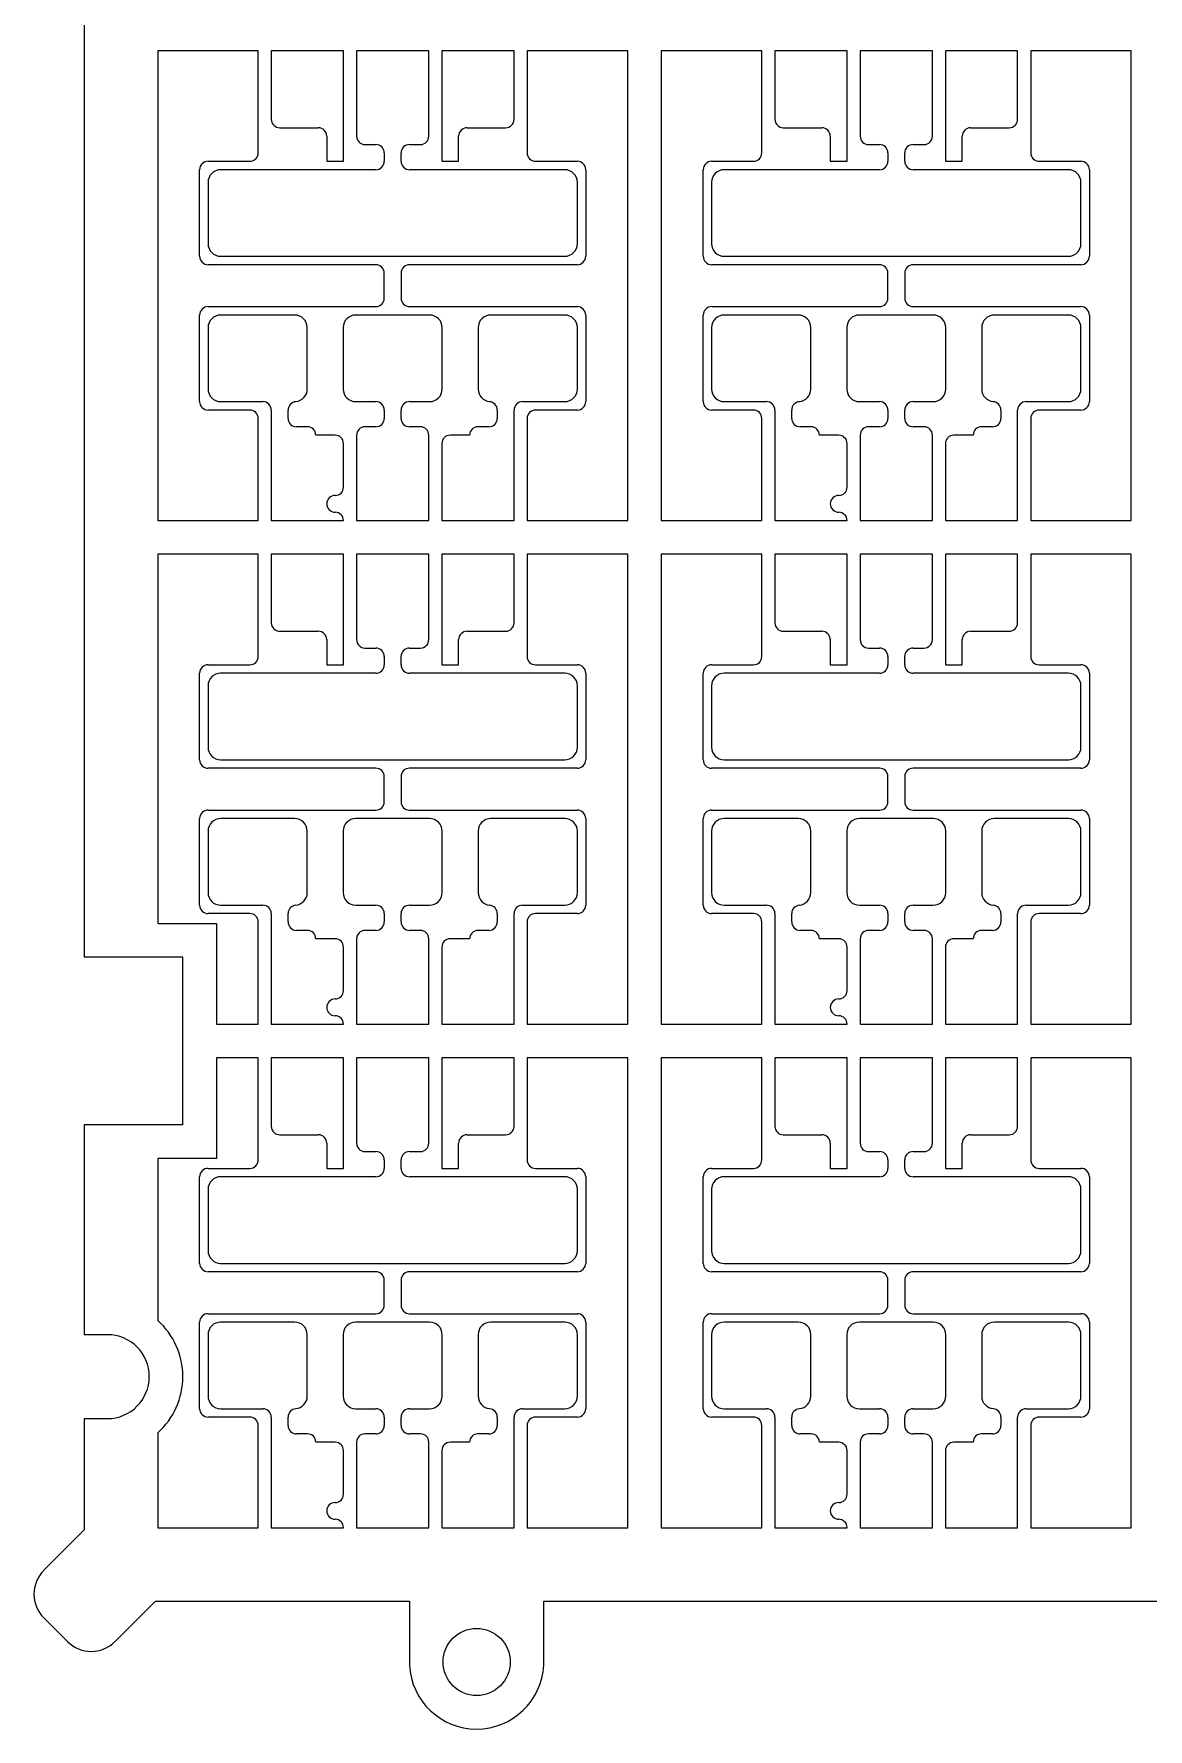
# Model space of a CAD drawing. Header units: millimetres. Extents: x -81 to 81, y -86 to 86.
# Drawn here: x -81.4 to -15, y -86 to 15 of the extents above; entities that cross this region are included whole.
import ezdxf

# ---------------------------------------------------------------- set-up
doc = ezdxf.new("R2010")
doc.units = ezdxf.units.MM

msp = doc.modelspace()

# ---------------------------------------------------------------- linework, layer by layer
at = {"color": 7, "linetype": 'Continuous', "lineweight": 25}
for p, q in [((-78.37, 62.5), (-78.37, -40)), ((-74, 14), (-74, -14)), ((-68.01, 14), (-74, 14)), ((-68.01, 7.91), (-68.01, 14)), ((-62.93, 14), (-67.23, 14)), ((-67.23, 14), (-67.23, 9.91)), ((-62.93, 7.41), (-62.93, 14)), ((-57.85, 14), (-62.15, 14)), ((-62.15, 14), (-62.15, 8.91)), ((-57.85, 8.91), (-57.85, 14)), ((-52.77, 14), (-57.07, 14)), ((-57.07, 14), (-57.07, 7.41)), ((-52.77, 9.91), (-52.77, 14)), ((-46, 14), (-51.99, 14)), ((-51.99, 14), (-51.99, 7.91)), ((-46, -14), (-46, 14)), ((-38.01, 14), (-44, 14)), ((-44, 14), (-44, -14)), ((-38.01, 7.91), (-38.01, 14)), ((-32.93, 14), (-37.23, 14)), ((-37.23, 14), (-37.23, 9.91)), ((-32.93, 7.41), (-32.93, 14)), ((-27.85, 14), (-32.15, 14)), ((-32.15, 14), (-32.15, 8.91)), ((-27.85, 8.91), (-27.85, 14)), ((-22.77, 14), (-27.07, 14)), ((-27.07, 14), (-27.07, 7.41)), ((-22.77, 9.91), (-22.77, 14)), ((-16, 14), (-21.99, 14)), ((-21.99, 14), (-21.99, 7.91)), ((-16, -14), (-16, 14)), ((-66.73, 9.41), (-64.43, 9.41)), ((-55.57, 9.41), (-53.27, 9.41)), ((-36.73, 9.41), (-34.43, 9.41)), ((-25.57, 9.41), (-23.27, 9.41)), ((-63.93, 8.91), (-63.93, 7.41)), ((-61.65, 8.41), (-61, 8.41)), ((-59, 8.41), (-58.35, 8.41)), ((-56.07, 7.41), (-56.07, 8.91)), ((-33.93, 8.91), (-33.93, 7.41)), ((-31.65, 8.41), (-31, 8.41)), ((-29, 8.41), (-28.35, 8.41)), ((-26.07, 7.41), (-26.07, 8.91)), ((-71, 7.41), (-68.51, 7.41)), ((-63.93, 7.41), (-62.93, 7.41)), ((-60.5, 7.91), (-60.5, 7.41)), ((-59.5, 7.41), (-59.5, 7.91)), ((-57.07, 7.41), (-56.07, 7.41)), ((-51.49, 7.41), (-49, 7.41)), ((-41, 7.41), (-38.51, 7.41)), ((-33.93, 7.41), (-32.93, 7.41)), ((-30.5, 7.91), (-30.5, 7.41)), ((-29.5, 7.41), (-29.5, 7.91)), ((-27.07, 7.41), (-26.07, 7.41)), ((-21.49, 7.41), (-19, 7.41)), ((-71.5, 1.75), (-71.5, 6.91)), ((-71, 6.16), (-71, 2.5)), ((-61, 6.91), (-70.25, 6.91)), ((-49.75, 6.91), (-59, 6.91)), ((-49, 2.5), (-49, 6.16)), ((-48.5, 6.91), (-48.5, 1.75)), ((-41.5, 1.75), (-41.5, 6.91)), ((-41, 6.16), (-41, 2.5)), ((-31, 6.91), (-40.25, 6.91)), ((-19.75, 6.91), (-29, 6.91)), ((-19, 2.5), (-19, 6.16)), ((-18.5, 6.91), (-18.5, 1.75)), ((-61, 1.25), (-71, 1.25)), ((-70.25, 1.75), (-49.75, 1.75)), ((-49, 1.25), (-59, 1.25)), ((-31, 1.25), (-41, 1.25)), ((-40.25, 1.75), (-19.75, 1.75)), ((-19, 1.25), (-29, 1.25)), ((-60.5, -0.75), (-60.5, 0.75)), ((-59.5, 0.75), (-59.5, -0.75)), ((-30.5, -0.75), (-30.5, 0.75)), ((-29.5, 0.75), (-29.5, -0.75)), ((-71.5, -6.91), (-71.5, -1.75)), ((-71, -1.25), (-61, -1.25)), ((-65.84, -1.75), (-70.25, -1.75)), ((-57.8, -1.75), (-62.2, -1.75)), ((-59, -1.25), (-49, -1.25)), ((-49.75, -1.75), (-54.16, -1.75)), ((-48.5, -1.75), (-48.5, -6.91)), ((-41.5, -6.91), (-41.5, -1.75)), ((-41, -1.25), (-31, -1.25)), ((-35.84, -1.75), (-40.25, -1.75)), ((-27.8, -1.75), (-32.2, -1.75)), ((-29, -1.25), (-19, -1.25)), ((-19.75, -1.75), (-24.16, -1.75)), ((-18.5, -1.75), (-18.5, -6.91)), ((-71, -2.5), (-71, -6.16)), ((-65.09, -6.16), (-65.09, -2.5)), ((-62.95, -2.5), (-62.95, -6.16)), ((-57.05, -6.16), (-57.05, -2.5)), ((-54.91, -2.5), (-54.91, -6.16)), ((-49, -6.16), (-49, -2.5)), ((-41, -2.5), (-41, -6.16)), ((-35.09, -6.16), (-35.09, -2.5)), ((-32.95, -2.5), (-32.95, -6.16)), ((-27.05, -6.16), (-27.05, -2.5)), ((-24.91, -2.5), (-24.91, -6.16)), ((-19, -6.16), (-19, -2.5)), ((-70.25, -6.91), (-67.73, -6.91)), ((-62.2, -6.91), (-61, -6.91)), ((-59, -6.91), (-57.8, -6.91)), ((-52.27, -6.91), (-49.75, -6.91)), ((-40.25, -6.91), (-37.73, -6.91)), ((-32.2, -6.91), (-31, -6.91)), ((-29, -6.91), (-27.8, -6.91)), ((-22.27, -6.91), (-19.75, -6.91)), ((-68.51, -7.41), (-71, -7.41)), ((-68.01, -14), (-68.01, -7.91)), ((-67.23, -7.41), (-67.23, -14)), ((-66.23, -7.91), (-66.23, -7.41)), ((-60.5, -7.41), (-60.5, -7.91)), ((-59.5, -7.91), (-59.5, -7.41)), ((-53.77, -7.41), (-53.77, -7.91)), ((-52.77, -14), (-52.77, -7.41)), ((-51.99, -7.91), (-51.99, -14)), ((-49, -7.41), (-51.49, -7.41)), ((-38.51, -7.41), (-41, -7.41)), ((-38.01, -14), (-38.01, -7.91)), ((-37.23, -7.41), (-37.23, -14)), ((-36.23, -7.91), (-36.23, -7.41)), ((-30.5, -7.41), (-30.5, -7.91)), ((-29.5, -7.91), (-29.5, -7.41)), ((-23.77, -7.41), (-23.77, -7.91)), ((-22.77, -14), (-22.77, -7.41)), ((-21.99, -7.91), (-21.99, -14)), ((-19, -7.41), (-21.49, -7.41)), ((-65.08, -8.41), (-65.73, -8.41)), ((-63.43, -8.91), (-64.58, -8.91)), ((-62.15, -8.91), (-62.15, -14)), ((-61, -8.41), (-61.65, -8.41)), ((-58.35, -8.41), (-59, -8.41)), ((-57.85, -14), (-57.85, -8.91)), ((-55.42, -8.91), (-56.57, -8.91)), ((-54.27, -8.41), (-54.92, -8.41)), ((-35.08, -8.41), (-35.73, -8.41)), ((-33.43, -8.91), (-34.58, -8.91)), ((-32.15, -8.91), (-32.15, -14)), ((-31, -8.41), (-31.65, -8.41)), ((-28.35, -8.41), (-29, -8.41)), ((-27.85, -14), (-27.85, -8.91)), ((-25.42, -8.91), (-26.57, -8.91)), ((-24.27, -8.41), (-24.92, -8.41)), ((-62.93, -12), (-62.93, -9.41)), ((-57.07, -9.41), (-57.07, -14)), ((-32.93, -12), (-32.93, -9.41)), ((-27.07, -9.41), (-27.07, -14)), ((-74, -14), (-68.01, -14)), ((-67.23, -14), (-62.93, -14)), ((-62.15, -14), (-57.85, -14)), ((-57.07, -14), (-52.77, -14)), ((-51.99, -14), (-46, -14)), ((-44, -14), (-38.01, -14)), ((-37.23, -14), (-32.93, -14)), ((-32.15, -14), (-27.85, -14)), ((-27.07, -14), (-22.77, -14)), ((-21.99, -14), (-16, -14)), ((-68.01, -16), (-74, -16)), ((-74, -16), (-74, -38)), ((-68.01, -22.09), (-68.01, -16)), ((-62.93, -16), (-67.23, -16)), ((-67.23, -16), (-67.23, -20.09)), ((-62.93, -22.59), (-62.93, -16)), ((-57.85, -16), (-62.15, -16)), ((-62.15, -16), (-62.15, -21.09)), ((-57.85, -21.09), (-57.85, -16)), ((-52.77, -16), (-57.07, -16)), ((-57.07, -16), (-57.07, -22.59)), ((-52.77, -20.09), (-52.77, -16)), ((-46, -16), (-51.99, -16)), ((-51.99, -16), (-51.99, -22.09)), ((-46, -44), (-46, -16)), ((-38.01, -16), (-44, -16)), ((-44, -16), (-44, -44)), ((-38.01, -22.09), (-38.01, -16)), ((-32.93, -16), (-37.23, -16)), ((-37.23, -16), (-37.23, -20.09)), ((-32.93, -22.59), (-32.93, -16)), ((-27.85, -16), (-32.15, -16)), ((-32.15, -16), (-32.15, -21.09)), ((-27.85, -21.09), (-27.85, -16)), ((-27.07, -16), (-27.07, -22.59)), ((-22.77, -16), (-27.07, -16)), ((-22.77, -20.09), (-22.77, -16)), ((-16, -16), (-21.99, -16)), ((-21.99, -16), (-21.99, -22.09)), ((-16, -44), (-16, -16)), ((-66.73, -20.59), (-64.43, -20.59)), ((-63.93, -21.09), (-63.93, -22.59)), ((-56.07, -22.59), (-56.07, -21.09)), ((-55.57, -20.59), (-53.27, -20.59)), ((-36.73, -20.59), (-34.43, -20.59)), ((-33.93, -21.09), (-33.93, -22.59)), ((-26.07, -22.59), (-26.07, -21.09)), ((-25.57, -20.59), (-23.27, -20.59)), ((-61.65, -21.59), (-61, -21.59)), ((-60.5, -22.09), (-60.5, -22.59)), ((-59.5, -22.59), (-59.5, -22.09)), ((-59, -21.59), (-58.35, -21.59)), ((-31.65, -21.59), (-31, -21.59)), ((-30.5, -22.09), (-30.5, -22.59)), ((-29.5, -22.59), (-29.5, -22.09)), ((-29, -21.59), (-28.35, -21.59)), ((-71.5, -28.25), (-71.5, -23.09)), ((-71, -22.59), (-68.51, -22.59)), ((-61, -23.09), (-70.25, -23.09)), ((-63.93, -22.59), (-62.93, -22.59)), ((-49.75, -23.09), (-59, -23.09)), ((-57.07, -22.59), (-56.07, -22.59)), ((-51.49, -22.59), (-49, -22.59)), ((-48.5, -23.09), (-48.5, -28.25)), ((-41.5, -28.25), (-41.5, -23.09)), ((-41, -22.59), (-38.51, -22.59)), ((-31, -23.09), (-40.25, -23.09)), ((-33.93, -22.59), (-32.93, -22.59)), ((-19.75, -23.09), (-29, -23.09)), ((-27.07, -22.59), (-26.07, -22.59)), ((-21.49, -22.59), (-19, -22.59)), ((-18.5, -23.09), (-18.5, -28.25)), ((-71, -23.84), (-71, -27.5)), ((-49, -27.5), (-49, -23.84)), ((-41, -23.84), (-41, -27.5)), ((-19, -27.5), (-19, -23.84)), ((-70.25, -28.25), (-49.75, -28.25)), ((-40.25, -28.25), (-19.75, -28.25)), ((-61, -28.75), (-71, -28.75)), ((-60.5, -30.75), (-60.5, -29.25)), ((-59.5, -29.25), (-59.5, -30.75)), ((-49, -28.75), (-59, -28.75)), ((-31, -28.75), (-41, -28.75)), ((-30.5, -30.75), (-30.5, -29.25)), ((-29.5, -29.25), (-29.5, -30.75)), ((-19, -28.75), (-29, -28.75)), ((-71, -31.25), (-61, -31.25)), ((-59, -31.25), (-49, -31.25)), ((-41, -31.25), (-31, -31.25)), ((-29, -31.25), (-19, -31.25)), ((-71.5, -36.91), (-71.5, -31.75)), ((-65.84, -31.75), (-70.25, -31.75)), ((-57.8, -31.75), (-62.2, -31.75)), ((-49.75, -31.75), (-54.16, -31.75)), ((-48.5, -31.75), (-48.5, -36.91)), ((-41.5, -36.91), (-41.5, -31.75)), ((-35.84, -31.75), (-40.25, -31.75)), ((-27.8, -31.75), (-32.2, -31.75)), ((-19.75, -31.75), (-24.16, -31.75)), ((-18.5, -31.75), (-18.5, -36.91)), ((-71, -32.5), (-71, -36.16)), ((-65.09, -36.16), (-65.09, -32.5)), ((-62.95, -32.5), (-62.95, -36.16)), ((-57.05, -36.16), (-57.05, -32.5)), ((-54.91, -32.5), (-54.91, -36.16)), ((-49, -36.16), (-49, -32.5)), ((-41, -32.5), (-41, -36.16)), ((-35.09, -36.16), (-35.09, -32.5)), ((-32.95, -32.5), (-32.95, -36.16)), ((-27.05, -36.16), (-27.05, -32.5)), ((-24.91, -32.5), (-24.91, -36.16)), ((-19, -36.16), (-19, -32.5)), ((-70.25, -36.91), (-67.73, -36.91)), ((-62.2, -36.91), (-61, -36.91)), ((-59, -36.91), (-57.8, -36.91)), ((-52.27, -36.91), (-49.75, -36.91)), ((-40.25, -36.91), (-37.73, -36.91)), ((-32.2, -36.91), (-31, -36.91)), ((-29, -36.91), (-27.8, -36.91)), ((-22.27, -36.91), (-19.75, -36.91)), ((-74, -38), (-70.5, -38)), ((-68.51, -37.41), (-71, -37.41)), ((-70.5, -38), (-70.5, -44)), ((-68.01, -44), (-68.01, -37.91)), ((-67.23, -37.41), (-67.23, -44)), ((-66.23, -37.91), (-66.23, -37.41)), ((-60.5, -37.41), (-60.5, -37.91)), ((-59.5, -37.91), (-59.5, -37.41)), ((-53.77, -37.41), (-53.77, -37.91)), ((-52.77, -44), (-52.77, -37.41)), ((-51.99, -37.91), (-51.99, -44)), ((-49, -37.41), (-51.49, -37.41)), ((-38.51, -37.41), (-41, -37.41)), ((-38.01, -44), (-38.01, -37.91)), ((-37.23, -37.41), (-37.23, -44)), ((-36.23, -37.91), (-36.23, -37.41)), ((-30.5, -37.41), (-30.5, -37.91)), ((-29.5, -37.91), (-29.5, -37.41)), ((-23.77, -37.41), (-23.77, -37.91)), ((-22.77, -44), (-22.77, -37.41)), ((-21.99, -37.91), (-21.99, -44)), ((-19, -37.41), (-21.49, -37.41)), ((-65.08, -38.41), (-65.73, -38.41)), ((-63.43, -38.91), (-64.58, -38.91)), ((-62.15, -38.91), (-62.15, -44)), ((-61, -38.41), (-61.65, -38.41)), ((-58.35, -38.41), (-59, -38.41)), ((-57.85, -44), (-57.85, -38.91)), ((-55.42, -38.91), (-56.57, -38.91)), ((-54.27, -38.41), (-54.92, -38.41)), ((-35.08, -38.41), (-35.73, -38.41)), ((-33.43, -38.91), (-34.58, -38.91)), ((-32.15, -38.91), (-32.15, -44)), ((-31, -38.41), (-31.65, -38.41)), ((-28.35, -38.41), (-29, -38.41)), ((-27.85, -44), (-27.85, -38.91)), ((-25.42, -38.91), (-26.57, -38.91)), ((-24.27, -38.41), (-24.92, -38.41)), ((-72.5, -40), (-78.37, -40)), ((-72.5, -50), (-72.5, -40)), ((-62.93, -42), (-62.93, -39.41)), ((-57.07, -39.41), (-57.07, -44)), ((-32.93, -42), (-32.93, -39.41)), ((-27.07, -39.41), (-27.07, -44)), ((-70.5, -44), (-68.01, -44)), ((-67.23, -44), (-62.93, -44)), ((-62.15, -44), (-57.85, -44)), ((-57.07, -44), (-52.77, -44)), ((-51.99, -44), (-46, -44)), ((-44, -44), (-38.01, -44)), ((-37.23, -44), (-32.93, -44)), ((-32.15, -44), (-27.85, -44)), ((-27.07, -44), (-22.77, -44)), ((-21.99, -44), (-16, -44)), ((-70.5, -46), (-70.5, -52)), ((-68.01, -46), (-70.5, -46)), ((-68.01, -52.09), (-68.01, -46)), ((-62.93, -46), (-67.23, -46)), ((-67.23, -46), (-67.23, -50.09)), ((-62.93, -52.59), (-62.93, -46)), ((-57.85, -46), (-62.15, -46)), ((-62.15, -46), (-62.15, -51.09)), ((-57.85, -51.09), (-57.85, -46)), ((-52.77, -46), (-57.07, -46)), ((-57.07, -46), (-57.07, -52.59)), ((-52.77, -50.09), (-52.77, -46)), ((-46, -46), (-51.99, -46)), ((-51.99, -46), (-51.99, -52.09)), ((-46, -74), (-46, -46)), ((-44, -46), (-44, -74)), ((-38.01, -46), (-44, -46)), ((-38.01, -52.09), (-38.01, -46)), ((-32.93, -46), (-37.23, -46)), ((-37.23, -46), (-37.23, -50.09)), ((-32.93, -52.59), (-32.93, -46)), ((-27.85, -46), (-32.15, -46)), ((-32.15, -46), (-32.15, -51.09)), ((-27.85, -51.09), (-27.85, -46)), ((-22.77, -46), (-27.07, -46)), ((-27.07, -46), (-27.07, -52.59)), ((-22.77, -50.09), (-22.77, -46)), ((-16, -46), (-21.99, -46)), ((-21.99, -46), (-21.99, -52.09)), ((-16, -74), (-16, -46)), ((-78.37, -50), (-78.37, -62.5)), ((-72.5, -50), (-78.37, -50)), ((-66.73, -50.59), (-64.43, -50.59)), ((-63.93, -51.09), (-63.93, -52.59)), ((-56.07, -52.59), (-56.07, -51.09)), ((-55.57, -50.59), (-53.27, -50.59)), ((-36.73, -50.59), (-34.43, -50.59)), ((-33.93, -51.09), (-33.93, -52.59)), ((-26.07, -52.59), (-26.07, -51.09)), ((-25.57, -50.59), (-23.27, -50.59)), ((-70.5, -52), (-74, -52)), ((-74, -52), (-74, -61.65)), ((-61.65, -51.59), (-61, -51.59)), ((-60.5, -52.09), (-60.5, -52.59)), ((-59.5, -52.59), (-59.5, -52.09)), ((-59, -51.59), (-58.35, -51.59)), ((-31.65, -51.59), (-31, -51.59)), ((-30.5, -52.09), (-30.5, -52.59)), ((-29.5, -52.59), (-29.5, -52.09)), ((-29, -51.59), (-28.35, -51.59)), ((-71.5, -58.25), (-71.5, -53.09)), ((-71, -52.59), (-68.51, -52.59)), ((-61, -53.09), (-70.25, -53.09)), ((-63.93, -52.59), (-62.93, -52.59)), ((-49.75, -53.09), (-59, -53.09)), ((-57.07, -52.59), (-56.07, -52.59)), ((-51.49, -52.59), (-49, -52.59)), ((-48.5, -53.09), (-48.5, -58.25)), ((-41.5, -58.25), (-41.5, -53.09)), ((-41, -52.59), (-38.51, -52.59)), ((-31, -53.09), (-40.25, -53.09)), ((-33.93, -52.59), (-32.93, -52.59)), ((-19.75, -53.09), (-29, -53.09)), ((-27.07, -52.59), (-26.07, -52.59)), ((-21.49, -52.59), (-19, -52.59)), ((-18.5, -53.09), (-18.5, -58.25)), ((-71, -53.84), (-71, -57.5)), ((-49, -57.5), (-49, -53.84)), ((-41, -53.84), (-41, -57.5)), ((-19, -57.5), (-19, -53.84)), ((-70.25, -58.25), (-49.75, -58.25)), ((-40.25, -58.25), (-19.75, -58.25)), ((-61, -58.75), (-71, -58.75)), ((-60.5, -60.75), (-60.5, -59.25)), ((-59.5, -59.25), (-59.5, -60.75)), ((-49, -58.75), (-59, -58.75)), ((-31, -58.75), (-41, -58.75)), ((-30.5, -60.75), (-30.5, -59.25)), ((-29.5, -59.25), (-29.5, -60.75)), ((-19, -58.75), (-29, -58.75)), ((-71, -61.25), (-61, -61.25)), ((-59, -61.25), (-49, -61.25)), ((-41, -61.25), (-31, -61.25)), ((-29, -61.25), (-19, -61.25)), ((-77, -62.5), (-78.37, -62.5)), ((-71.5, -66.91), (-71.5, -61.75)), ((-71, -62.5), (-71, -66.16)), ((-65.84, -61.75), (-70.25, -61.75)), ((-65.09, -66.16), (-65.09, -62.5)), ((-62.95, -62.5), (-62.95, -66.16)), ((-57.8, -61.75), (-62.2, -61.75)), ((-57.05, -66.16), (-57.05, -62.5)), ((-54.91, -62.5), (-54.91, -66.16)), ((-49.75, -61.75), (-54.16, -61.75)), ((-49, -66.16), (-49, -62.5)), ((-48.5, -61.75), (-48.5, -66.91)), ((-41.5, -66.91), (-41.5, -61.75)), ((-41, -62.5), (-41, -66.16)), ((-35.84, -61.75), (-40.25, -61.75)), ((-35.09, -66.16), (-35.09, -62.5)), ((-32.95, -62.5), (-32.95, -66.16)), ((-27.8, -61.75), (-32.2, -61.75)), ((-27.05, -66.16), (-27.05, -62.5)), ((-24.91, -62.5), (-24.91, -66.16)), ((-19.75, -61.75), (-24.16, -61.75)), ((-19, -66.16), (-19, -62.5)), ((-18.5, -61.75), (-18.5, -66.91)), ((-78.37, -67.5), (-78.37, -74.13)), ((-78.37, -67.5), (-77, -67.5)), ((-68.51, -67.41), (-71, -67.41)), ((-70.25, -66.91), (-67.73, -66.91)), ((-67.23, -67.41), (-67.23, -74)), ((-66.23, -67.91), (-66.23, -67.41)), ((-62.2, -66.91), (-61, -66.91)), ((-60.5, -67.41), (-60.5, -67.91)), ((-59.5, -67.91), (-59.5, -67.41)), ((-59, -66.91), (-57.8, -66.91)), ((-53.77, -67.41), (-53.77, -67.91)), ((-52.77, -74), (-52.77, -67.41)), ((-52.27, -66.91), (-49.75, -66.91)), ((-49, -67.41), (-51.49, -67.41)), ((-38.51, -67.41), (-41, -67.41)), ((-40.25, -66.91), (-37.73, -66.91)), ((-37.23, -67.41), (-37.23, -74)), ((-36.23, -67.91), (-36.23, -67.41)), ((-32.2, -66.91), (-31, -66.91)), ((-30.5, -67.41), (-30.5, -67.91)), ((-29.5, -67.91), (-29.5, -67.41)), ((-29, -66.91), (-27.8, -66.91)), ((-23.77, -67.41), (-23.77, -67.91)), ((-22.77, -74), (-22.77, -67.41)), ((-22.27, -66.91), (-19.75, -66.91)), ((-19, -67.41), (-21.49, -67.41)), ((-74, -68.35), (-74, -74)), ((-68.01, -74), (-68.01, -67.91)), ((-65.08, -68.41), (-65.73, -68.41)), ((-61, -68.41), (-61.65, -68.41)), ((-58.35, -68.41), (-59, -68.41)), ((-54.27, -68.41), (-54.92, -68.41)), ((-51.99, -67.91), (-51.99, -74)), ((-38.01, -74), (-38.01, -67.91)), ((-35.08, -68.41), (-35.73, -68.41)), ((-31, -68.41), (-31.65, -68.41)), ((-28.35, -68.41), (-29, -68.41)), ((-24.27, -68.41), (-24.92, -68.41)), ((-21.99, -67.91), (-21.99, -74)), ((-63.43, -68.91), (-64.58, -68.91)), ((-62.93, -72), (-62.93, -69.41)), ((-62.15, -68.91), (-62.15, -74)), ((-57.85, -74), (-57.85, -68.91)), ((-57.07, -69.41), (-57.07, -74)), ((-55.42, -68.91), (-56.57, -68.91)), ((-33.43, -68.91), (-34.58, -68.91)), ((-32.93, -72), (-32.93, -69.41)), ((-32.15, -68.91), (-32.15, -74)), ((-27.85, -74), (-27.85, -68.91)), ((-27.07, -69.41), (-27.07, -74)), ((-25.42, -68.91), (-26.57, -68.91)), ((-78.37, -74.13), (-80.79, -76.54)), ((-74, -74), (-68.01, -74)), ((-67.23, -74), (-62.93, -74)), ((-62.15, -74), (-57.85, -74)), ((-57.07, -74), (-52.77, -74)), ((-51.99, -74), (-46, -74)), ((-44, -74), (-38.01, -74)), ((-37.23, -74), (-32.93, -74)), ((-32.15, -74), (-27.85, -74)), ((-27.07, -74), (-22.77, -74)), ((-21.99, -74), (-16, -74)), ((-76.54, -80.79), (-74.13, -78.37)), ((-74.13, -78.37), (-59, -78.37)), ((-59, -78.37), (-59, -82.19)), ((-51, -78.37), (40, -78.37)), ((-51, -82.19), (-51, -78.37)), ((-80.79, -79.37), (-79.37, -80.79))]:
    msp.add_line(p, q, dxfattribs=at)
msp.add_circle((-55, -82), 2, dxfattribs=at)
for centre, radius, start, end in [((-66.73, 9.91), 0.5, 180.0001, 270), ((-64.43, 8.91), 0.5, 0, 90), ((-55.57, 8.91), 0.5, 90, 180), ((-53.27, 9.91), 0.5, 270, 359.9999), ((-36.73, 9.91), 0.5, 180.0001, 270), ((-34.43, 8.91), 0.5, 0, 90), ((-25.57, 8.91), 0.5, 90, 180), ((-23.27, 9.91), 0.5, 270, 359.9999), ((-61.65, 8.91), 0.5, 180, 270), ((-61, 7.91), 0.5, 360, 90.0001), ((-59, 7.91), 0.5, 89.9999, 180), ((-58.35, 8.91), 0.5, 270, 359.9999), ((-31.65, 8.91), 0.5, 180, 270), ((-31, 7.91), 0.5, 0, 90.0001), ((-29, 7.91), 0.5, 89.9999, 180), ((-28.35, 8.91), 0.5, 270, 359.9999), ((-71, 6.91), 0.5, 90, 179.9997), ((-68.51, 7.91), 0.5, 270, 0), ((-61, 7.41), 0.5, 270, 0), ((-59, 7.41), 0.5, 180, 270), ((-51.49, 7.91), 0.5, 180, 270), ((-49, 6.91), 0.5, 0.0003, 90), ((-41, 6.91), 0.5, 90, 179.9997), ((-38.51, 7.91), 0.5, 270, 0), ((-31, 7.41), 0.5, 270, 0), ((-29, 7.41), 0.5, 180, 270), ((-21.49, 7.91), 0.5, 180, 270), ((-19, 6.91), 0.5, 0.0003, 90), ((-70.25, 6.16), 0.75, 90, 180), ((-49.75, 6.16), 0.75, 0, 90), ((-40.25, 6.16), 0.75, 90, 180), ((-19.75, 6.16), 0.75, 0, 90), ((-70.25, 2.5), 0.75, 180, 270), ((-49.75, 2.5), 0.75, 270, 0), ((-40.25, 2.5), 0.75, 180, 270), ((-19.75, 2.5), 0.75, 270, 0), ((-71, 1.75), 0.5, 179.9997, 270), ((-61, 0.75), 0.5, 0, 90), ((-59, 0.75), 0.5, 90, 180), ((-49, 1.75), 0.5, 270, 0.0003), ((-41, 1.75), 0.5, 179.9997, 270), ((-31, 0.75), 0.5, 0, 90), ((-29, 0.75), 0.5, 90, 180), ((-19, 1.75), 0.5, 270, 0.0003), ((-61, -0.75), 0.5, 270, 0), ((-59, -0.75), 0.5, 180, 270), ((-31, -0.75), 0.5, 270, 0), ((-29, -0.75), 0.5, 180, 270), ((-71, -1.75), 0.5, 90, 180.0004), ((-70.25, -2.5), 0.75, 90, 180), ((-65.84, -2.5), 0.75, 0, 90), ((-62.2, -2.5), 0.75, 90, 180), ((-57.8, -2.5), 0.75, 0, 90), ((-54.16, -2.5), 0.75, 90, 180), ((-49.75, -2.5), 0.75, 0, 90), ((-49, -1.75), 0.5, 359.9996, 90), ((-41, -1.75), 0.5, 90, 180.0004), ((-40.25, -2.5), 0.75, 90, 180), ((-35.84, -2.5), 0.75, 0, 90), ((-32.2, -2.5), 0.75, 90, 180), ((-27.8, -2.5), 0.75, 0, 90), ((-24.16, -2.5), 0.75, 90, 180), ((-19.75, -2.5), 0.75, 0, 90), ((-19, -1.75), 0.5, 359.9996, 90), ((-71, -6.91), 0.5, 180.0004, 270), ((-70.25, -6.16), 0.75, 180, 270), ((-67.73, -7.41), 0.5, 360, 90), ((-65.73, -7.41), 0.5, 95.0703, 180), ((-65.84, -6.16), 0.75, 275.0703, 0), ((-62.2, -6.16), 0.75, 180, 270), ((-61, -7.41), 0.5, 0, 90), ((-59, -7.41), 0.5, 90, 180), ((-57.8, -6.16), 0.75, 270, 0), ((-54.16, -6.16), 0.75, 180, 264.9297), ((-54.27, -7.41), 0.5, 0, 84.9297), ((-52.27, -7.41), 0.5, 90, 180), ((-49.75, -6.16), 0.75, 270, 0), ((-49, -6.91), 0.5, 270, 359.9996), ((-41, -6.91), 0.5, 180.0004, 270), ((-40.25, -6.16), 0.75, 180, 270), ((-37.73, -7.41), 0.5, 360, 90), ((-35.73, -7.41), 0.5, 95.0703, 180), ((-35.84, -6.16), 0.75, 275.0703, 0), ((-32.2, -6.16), 0.75, 180, 270), ((-31, -7.41), 0.5, 0, 90), ((-29, -7.41), 0.5, 90, 180), ((-27.8, -6.16), 0.75, 270, 0), ((-24.16, -6.16), 0.75, 180, 264.9297), ((-24.27, -7.41), 0.5, 0, 84.9297), ((-22.27, -7.41), 0.5, 90, 180), ((-19.75, -6.16), 0.75, 270, 0), ((-19, -6.91), 0.5, 270, 359.9996), ((-68.51, -7.91), 0.5, 0, 90), ((-65.73, -7.91), 0.5, 180, 270.0001), ((-61, -7.91), 0.5, 269.9999, 0), ((-59, -7.91), 0.5, 180, 270.0001), ((-54.27, -7.91), 0.5, 269.9999, 0), ((-51.49, -7.91), 0.5, 90, 180), ((-38.51, -7.91), 0.5, 360, 90), ((-35.73, -7.91), 0.5, 180, 270.0001), ((-31, -7.91), 0.5, 269.9999, 0), ((-29, -7.91), 0.5, 180, 270.0001), ((-24.27, -7.91), 0.5, 269.9999, 0), ((-21.49, -7.91), 0.5, 90, 180), ((-65.08, -8.91), 0.5, 360, 90), ((-63.43, -9.41), 0.5, 0, 90), ((-61.65, -8.91), 0.5, 90, 180), ((-58.35, -8.91), 0.5, 0.0001, 90), ((-56.57, -9.41), 0.5, 90, 180), ((-54.92, -8.91), 0.5, 90, 180), ((-35.08, -8.91), 0.5, 360, 90), ((-33.43, -9.41), 0.5, 360, 90), ((-31.65, -8.91), 0.5, 90, 180), ((-28.35, -8.91), 0.5, 0.0001, 90), ((-26.57, -9.41), 0.5, 90, 180), ((-24.92, -8.91), 0.5, 90, 180), ((-63.43, -12), 0.5, 270, 0), ((-33.43, -12), 0.5, 270, 0), ((-63.43, -13), 0.5, 90, 270), ((-33.43, -13), 0.5, 90, 270), ((-63.43, -14), 0.5, 0, 90), ((-33.43, -14), 0.5, 0, 90), ((-66.73, -20.09), 0.5, 180.0001, 270), ((-53.27, -20.09), 0.5, 270, 359.9999), ((-36.73, -20.09), 0.5, 180.0001, 270), ((-23.27, -20.09), 0.5, 270, 359.9999), ((-64.43, -21.09), 0.5, 0, 90), ((-61.65, -21.09), 0.5, 180, 270), ((-58.35, -21.09), 0.5, 270, 359.9999), ((-55.57, -21.09), 0.5, 90, 180), ((-34.43, -21.09), 0.5, 0, 90), ((-31.65, -21.09), 0.5, 180, 270), ((-28.35, -21.09), 0.5, 270, 359.9999), ((-25.57, -21.09), 0.5, 90, 180), ((-68.51, -22.09), 0.5, 270, 0), ((-61, -22.09), 0.5, 360, 90.0001), ((-59, -22.09), 0.5, 89.9999, 180), ((-51.49, -22.09), 0.5, 180, 270), ((-38.51, -22.09), 0.5, 270, 0), ((-31, -22.09), 0.5, 0, 90.0001), ((-29, -22.09), 0.5, 89.9999, 180), ((-21.49, -22.09), 0.5, 180, 270), ((-71, -23.09), 0.5, 90, 179.9997), ((-70.25, -23.84), 0.75, 90, 180), ((-61, -22.59), 0.5, 270, 0), ((-59, -22.59), 0.5, 180, 270), ((-49.75, -23.84), 0.75, 0, 90), ((-49, -23.09), 0.5, 0.0003, 90), ((-41, -23.09), 0.5, 90, 179.9997), ((-40.25, -23.84), 0.75, 90, 180), ((-31, -22.59), 0.5, 270, 0), ((-29, -22.59), 0.5, 180, 270), ((-19.75, -23.84), 0.75, 0, 90), ((-19, -23.09), 0.5, 0.0003, 90), ((-71, -28.25), 0.5, 179.9997, 270), ((-70.25, -27.5), 0.75, 180, 270), ((-49.75, -27.5), 0.75, 270, 0), ((-49, -28.25), 0.5, 270, 0.0003), ((-41, -28.25), 0.5, 179.9997, 270), ((-40.25, -27.5), 0.75, 180, 270), ((-19.75, -27.5), 0.75, 270, 0), ((-19, -28.25), 0.5, 270, 0.0003), ((-61, -29.25), 0.5, 0, 90), ((-59, -29.25), 0.5, 90, 180), ((-31, -29.25), 0.5, 0, 90), ((-29, -29.25), 0.5, 90, 180), ((-71, -31.75), 0.5, 90, 180.0004), ((-61, -30.75), 0.5, 270, 0), ((-59, -30.75), 0.5, 180, 270), ((-49, -31.75), 0.5, 359.9996, 90), ((-41, -31.75), 0.5, 90, 180.0004), ((-31, -30.75), 0.5, 270, 0), ((-29, -30.75), 0.5, 180, 270), ((-19, -31.75), 0.5, 359.9996, 90), ((-70.25, -32.5), 0.75, 90, 180), ((-65.84, -32.5), 0.75, 0, 90), ((-62.2, -32.5), 0.75, 90, 180), ((-57.8, -32.5), 0.75, 0, 90), ((-54.16, -32.5), 0.75, 90, 180), ((-49.75, -32.5), 0.75, 0, 90), ((-40.25, -32.5), 0.75, 90, 180), ((-35.84, -32.5), 0.75, 0, 90), ((-32.2, -32.5), 0.75, 90, 180), ((-27.8, -32.5), 0.75, 0, 90), ((-24.16, -32.5), 0.75, 90, 180), ((-19.75, -32.5), 0.75, 0, 90), ((-70.25, -36.16), 0.75, 180, 270), ((-65.84, -36.16), 0.75, 275.0703, 0), ((-62.2, -36.16), 0.75, 180, 270), ((-57.8, -36.16), 0.75, 270, 0), ((-54.16, -36.16), 0.75, 180, 264.9297), ((-49.75, -36.16), 0.75, 270, 0), ((-40.25, -36.16), 0.75, 180, 270), ((-35.84, -36.16), 0.75, 275.0703, 0), ((-32.2, -36.16), 0.75, 180, 270), ((-27.8, -36.16), 0.75, 270, 0), ((-24.16, -36.16), 0.75, 180, 264.9297), ((-19.75, -36.16), 0.75, 270, 0), ((-71, -36.91), 0.5, 180.0004, 270), ((-67.73, -37.41), 0.5, 360, 90), ((-65.73, -37.41), 0.5, 95.0703, 180), ((-61, -37.41), 0.5, 0, 90), ((-59, -37.41), 0.5, 90, 180), ((-54.27, -37.41), 0.5, 0, 84.9297), ((-52.27, -37.41), 0.5, 90, 180), ((-49, -36.91), 0.5, 270, 359.9996), ((-41, -36.91), 0.5, 180.0004, 270), ((-37.73, -37.41), 0.5, 360, 90), ((-35.73, -37.41), 0.5, 95.0703, 180), ((-31, -37.41), 0.5, 0, 90), ((-29, -37.41), 0.5, 90, 180), ((-24.27, -37.41), 0.5, 0, 84.9297), ((-22.27, -37.41), 0.5, 90, 180), ((-19, -36.91), 0.5, 270, 359.9996), ((-68.51, -37.91), 0.5, 360, 90), ((-65.73, -37.91), 0.5, 180, 270.0001), ((-61, -37.91), 0.5, 269.9999, 0), ((-59, -37.91), 0.5, 180, 270.0001), ((-54.27, -37.91), 0.5, 269.9999, 0), ((-51.49, -37.91), 0.5, 90, 180), ((-38.51, -37.91), 0.5, 360, 90), ((-35.73, -37.91), 0.5, 180, 270.0001), ((-31, -37.91), 0.5, 269.9999, 0), ((-29, -37.91), 0.5, 180, 270.0001), ((-24.27, -37.91), 0.5, 269.9999, 0), ((-21.49, -37.91), 0.5, 90, 180), ((-65.08, -38.91), 0.5, 360, 90), ((-63.43, -39.41), 0.5, 0, 90), ((-61.65, -38.91), 0.5, 90, 180), ((-58.35, -38.91), 0.5, 0.0001, 90), ((-56.57, -39.41), 0.5, 90, 180), ((-54.92, -38.91), 0.5, 90, 180), ((-35.08, -38.91), 0.5, 360, 90), ((-33.43, -39.41), 0.5, 360, 90), ((-31.65, -38.91), 0.5, 90, 180), ((-28.35, -38.91), 0.5, 0.0001, 90), ((-26.57, -39.41), 0.5, 90, 180), ((-24.92, -38.91), 0.5, 90, 180), ((-63.43, -42), 0.5, 270, 0), ((-33.43, -42), 0.5, 270, 0), ((-63.43, -43), 0.5, 90, 270), ((-33.43, -43), 0.5, 90, 270), ((-63.43, -44), 0.5, 0, 90), ((-33.43, -44), 0.5, 0, 90), ((-66.73, -50.09), 0.5, 180.0001, 270), ((-53.27, -50.09), 0.5, 270, 359.9999), ((-36.73, -50.09), 0.5, 180.0001, 270), ((-23.27, -50.09), 0.5, 270, 359.9999), ((-64.43, -51.09), 0.5, 0, 90), ((-61.65, -51.09), 0.5, 180, 270), ((-58.35, -51.09), 0.5, 270, 359.9999), ((-55.57, -51.09), 0.5, 90, 180), ((-34.43, -51.09), 0.5, 0, 90), ((-31.65, -51.09), 0.5, 180, 270), ((-28.35, -51.09), 0.5, 270, 359.9999), ((-25.57, -51.09), 0.5, 90, 180), ((-68.51, -52.09), 0.5, 270, 0), ((-61, -52.09), 0.5, 360, 90.0001), ((-59, -52.09), 0.5, 89.9999, 180), ((-51.49, -52.09), 0.5, 180, 270), ((-38.51, -52.09), 0.5, 270, 0), ((-31, -52.09), 0.5, 0, 90.0001), ((-29, -52.09), 0.5, 89.9999, 180), ((-21.49, -52.09), 0.5, 180, 270), ((-71, -53.09), 0.5, 90, 179.9997), ((-70.25, -53.84), 0.75, 90, 180), ((-61, -52.59), 0.5, 270, 0), ((-59, -52.59), 0.5, 180, 270), ((-49.75, -53.84), 0.75, 0, 90), ((-49, -53.09), 0.5, 0.0003, 90), ((-41, -53.09), 0.5, 90, 179.9997), ((-40.25, -53.84), 0.75, 90, 180), ((-31, -52.59), 0.5, 270, 0), ((-29, -52.59), 0.5, 180, 270), ((-19.75, -53.84), 0.75, 0, 90), ((-19, -53.09), 0.5, 0.0003, 90), ((-70.25, -57.5), 0.75, 180, 270), ((-49.75, -57.5), 0.75, 270, 0), ((-40.25, -57.5), 0.75, 180, 270), ((-19.75, -57.5), 0.75, 270, 0), ((-71, -58.25), 0.5, 179.9997, 270), ((-49, -58.25), 0.5, 270, 0.0003), ((-41, -58.25), 0.5, 179.9997, 270), ((-19, -58.25), 0.5, 270, 0.0003), ((-61, -59.25), 0.5, 0, 90), ((-59, -59.25), 0.5, 90, 180), ((-31, -59.25), 0.5, 0, 90), ((-29, -59.25), 0.5, 90, 180), ((-71, -61.75), 0.5, 90, 180.0004), ((-61, -60.75), 0.5, 270, 0), ((-59, -60.75), 0.5, 180, 270), ((-49, -61.75), 0.5, 359.9996, 90), ((-41, -61.75), 0.5, 90, 180.0004), ((-31, -60.75), 0.5, 270, 0), ((-29, -60.75), 0.5, 180, 270), ((-19, -61.75), 0.5, 359.9996, 90), ((-77, -65), 2.5, 270, 90), ((-77, -65), 4.5, 311.8103, 48.1897), ((-70.25, -62.5), 0.75, 90, 180), ((-65.84, -62.5), 0.75, 0, 90), ((-62.2, -62.5), 0.75, 90, 180), ((-57.8, -62.5), 0.75, 0, 90), ((-54.16, -62.5), 0.75, 90, 180), ((-49.75, -62.5), 0.75, 0, 90), ((-40.25, -62.5), 0.75, 90, 180), ((-35.84, -62.5), 0.75, 0, 90), ((-32.2, -62.5), 0.75, 90, 180), ((-27.8, -62.5), 0.75, 0, 90), ((-24.16, -62.5), 0.75, 90, 180), ((-19.75, -62.5), 0.75, 0, 90), ((-70.25, -66.16), 0.75, 180, 270), ((-65.84, -66.16), 0.75, 275.0703, 0), ((-62.2, -66.16), 0.75, 180, 270), ((-57.8, -66.16), 0.75, 270, 0), ((-54.16, -66.16), 0.75, 180, 264.9297), ((-49.75, -66.16), 0.75, 270, 0), ((-40.25, -66.16), 0.75, 180, 270), ((-35.84, -66.16), 0.75, 275.0703, 0), ((-32.2, -66.16), 0.75, 180, 270), ((-27.8, -66.16), 0.75, 270, 0), ((-24.16, -66.16), 0.75, 180, 264.9297), ((-19.75, -66.16), 0.75, 270, 0), ((-71, -66.91), 0.5, 180.0004, 270), ((-68.51, -67.91), 0.5, 360, 90), ((-67.73, -67.41), 0.5, 360, 90), ((-65.73, -67.41), 0.5, 95.0703, 180), ((-61, -67.41), 0.5, 0, 90), ((-59, -67.41), 0.5, 90, 180), ((-54.27, -67.41), 0.5, 0, 84.9297), ((-52.27, -67.41), 0.5, 90, 180), ((-51.49, -67.91), 0.5, 90, 180), ((-49, -66.91), 0.5, 270, 359.9996), ((-41, -66.91), 0.5, 180.0004, 270), ((-38.51, -67.91), 0.5, 360, 90), ((-37.73, -67.41), 0.5, 360, 90), ((-35.73, -67.41), 0.5, 95.0703, 180), ((-31, -67.41), 0.5, 0, 90), ((-29, -67.41), 0.5, 90, 180), ((-24.27, -67.41), 0.5, 0, 84.9297), ((-22.27, -67.41), 0.5, 90, 180), ((-21.49, -67.91), 0.5, 90, 180), ((-19, -66.91), 0.5, 270, 359.9996), ((-65.73, -67.91), 0.5, 180, 270.0001), ((-65.08, -68.91), 0.5, 360, 90), ((-61.65, -68.91), 0.5, 90, 180), ((-61, -67.91), 0.5, 269.9999, 0), ((-59, -67.91), 0.5, 180, 270.0001), ((-58.35, -68.91), 0.5, 0.0001, 90), ((-54.92, -68.91), 0.5, 90, 180), ((-54.27, -67.91), 0.5, 269.9999, 0), ((-35.73, -67.91), 0.5, 180, 270.0001), ((-35.08, -68.91), 0.5, 360, 90), ((-31.65, -68.91), 0.5, 90, 180), ((-31, -67.91), 0.5, 269.9999, 360), ((-29, -67.91), 0.5, 180, 270.0001), ((-28.35, -68.91), 0.5, 0.0001, 90), ((-24.92, -68.91), 0.5, 90, 180), ((-24.27, -67.91), 0.5, 269.9999, 0), ((-63.43, -69.41), 0.5, 0, 90), ((-56.57, -69.41), 0.5, 90, 180), ((-33.43, -69.41), 0.5, 0, 90), ((-26.57, -69.41), 0.5, 90, 180), ((-63.43, -73), 0.5, 90, 270), ((-63.43, -72), 0.5, 270, 360), ((-33.43, -73), 0.5, 90, 270), ((-33.43, -72), 0.5, 270, 0), ((-63.43, -74), 0.5, 0, 90), ((-33.43, -74), 0.5, 0, 90), ((-79.37, -77.96), 2, 135, 225), ((-77.96, -79.37), 2, 225, 315), ((-55, -82), 4, 182.7497, 357.2503)]:
    msp.add_arc(centre, radius, start, end, dxfattribs=at)

doc.saveas('drawing.dxf')
